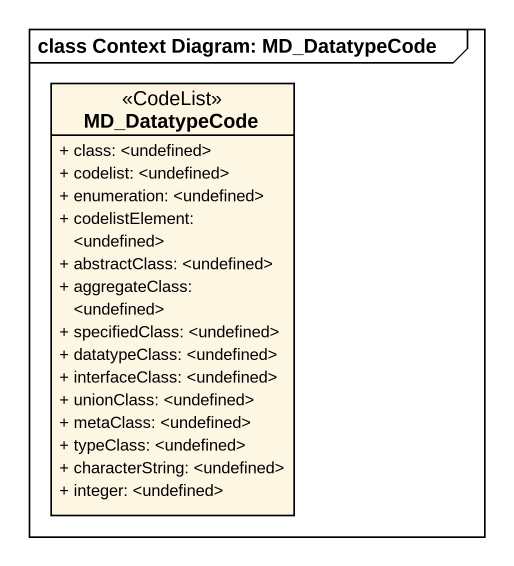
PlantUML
@startuml
mainframe class Context Diagram: MD_DatatypeCode
hide circle
hide empty members
skinparam classAttributeIconSize 0
class MD_DatatypeCode <<CodeList>> {
  + class: <undefined>
  + codelist: <undefined>
  + enumeration: <undefined>
  + codelistElement: <undefined>
  + abstractClass: <undefined>
  + aggregateClass: <undefined>
  + specifiedClass: <undefined>
  + datatypeClass: <undefined>
  + interfaceClass: <undefined>
  + unionClass: <undefined>
  + metaClass: <undefined>
  + typeClass: <undefined>
  + characterString: <undefined>
  + integer: <undefined>
}
@enduml
